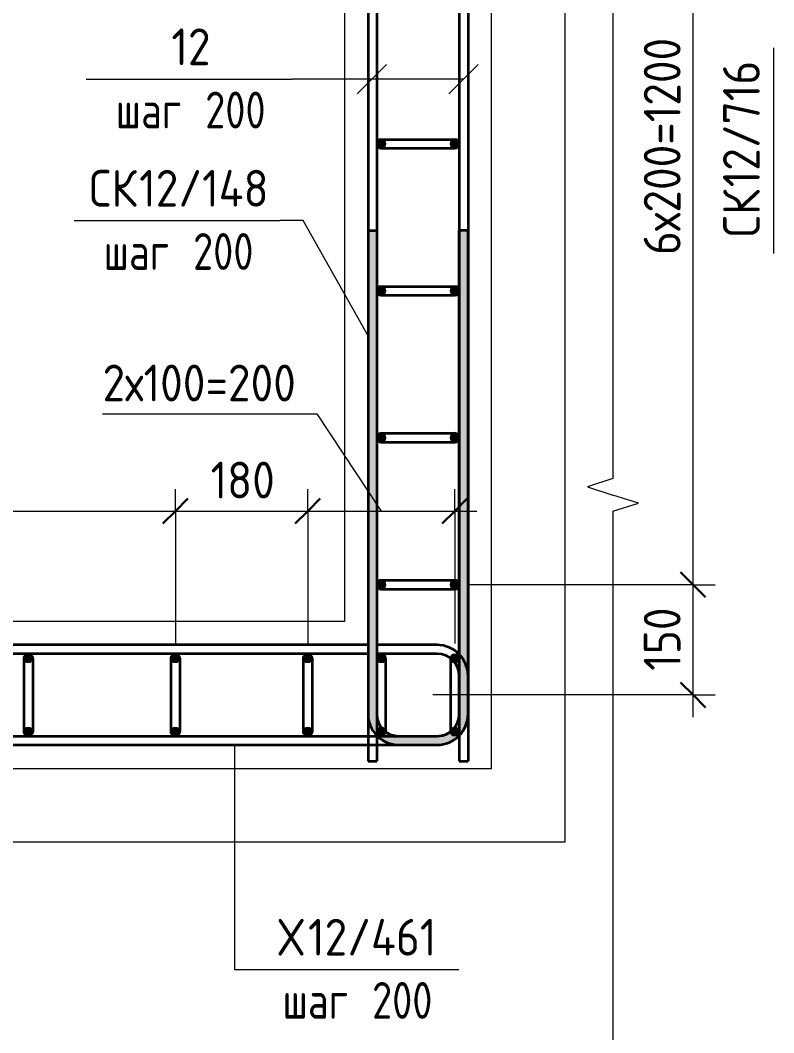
# Model space of a CAD drawing. Header units: millimetres. Extents: x -6516 to 17647, y -4389 to 6814.
# Drawn here: x 4733 to 5757, y 4130 to 5508 of the extents above; entities that cross this region are included whole.
import ezdxf

# ---------------------------------------------------------------- set-up
doc = ezdxf.new("R2010")
doc.units = ezdxf.units.MM
for name, color, linetype, lineweight in [('AA_Dim', 7, 'Continuous', 9), ('AA_Dim-20', 7, 'Continuous', 9), ('AA_Oformlenie', 7, 'Continuous', 9), ('AA_Vinoska', 7, 'Continuous', 9), ('AF_Perekritie_Грунт', 253, 'Continuous', 20), ('AF_Stena_Опалубка', 253, 'Continuous', 20), ('KR_Armatura', 7, 'Continuous', 20), ('KR_Armatura_Tonkie', 7, 'Continuous', 20), ('KR_Fundament', 7, 'Continuous', 20)]:
    doc.layers.add(name, color=color, linetype=linetype, lineweight=lineweight)
doc.styles.add('ISOCPEUR_1', font='isocpeur.TTF', dxfattribs={"width": 0.9, "height": 50})
doc.styles.add('ISOCPEUR_3', font='isocpeur.TTF', dxfattribs={"width": 0.8, "height": 50})
doc.dimstyles.new('05_Округл_1мм__прозр_', dxfattribs={"dimscale": 304.8, "dimtxt": 50.137748, "dimasz": 0.111549, "dimexe": 0.098425, "dimexo": 0.065617, "dimgap": 0.006562, "dimtad": 1, "dimdec": 0, "dimdsep": 46, "dimtxsty": 'ISOCPEUR_1', "dimblk1": 'OBLIQUE', "dimblk2": 'OBLIQUE', "dimsah": 1, "dimcen": 0.09, "dimdle": 0.098425, "dimazin": 0, "dimtfac": 1, "dimtdec": 4, "dimtix": 1, "dimtmove": 0, "dimatfit": 3, "dimfxl": 1, "dimtvp": 1, "dimtolj": 1, "dimtzin": 0, "dimlwd": 18, "dimlwe": 18, "dimarcsym": 2})
doc.dimstyles.new('05_Округл_1мм__прозр__1', dxfattribs={"dimscale": 304.8, "dimtxt": 50.137748, "dimasz": 0.111549, "dimexe": 0.098425, "dimexo": 0.065617, "dimgap": 0.006562, "dimtad": 1, "dimdec": 0, "dimdsep": 46, "dimtxsty": 'ISOCPEUR_1', "dimblk1": 'OBLIQUE', "dimblk2": 'OBLIQUE', "dimsah": 1, "dimcen": 0.09, "dimdle": 0.098425, "dimazin": 0, "dimtfac": 1, "dimtdec": 4, "dimtix": 1, "dimtmove": 1, "dimatfit": 3, "dimfxl": 1, "dimtvp": 1, "dimtolj": 1, "dimtzin": 0, "dimlwd": 18, "dimlwe": 18, "dimarcsym": 2})

# ---------------------------------------------------------------- blocks, each defined once
blk = doc.blocks.new('011_Прямоугольник обрыва _ЭлУзла_ - 011_Прямоугольник обрыва _ЭлУзла_-3927897-КР_ФПм1_Арм_1')
at = {"layer": 'AA_Oformlenie'}
for p, q in [((3695.4, 0), (3695.4, -1631.2)), ((3695.4, -1675.7), (3695.4, -4938.7))]:
    blk.add_line(p, q, dxfattribs=at)
blk = doc.blocks.new('DIMBLOCK45-КР_ФПм1_Арм_1')
at = {"layer": 'AA_Dim-20', "lineweight": 30}
for p, q in [((5647.7, 4740), (5630.7, 4757)), ((5647.7, 4740), (5664.7, 4723)), ((5647.7, 4590), (5630.7, 4607)), ((5647.7, 4590), (5664.7, 4573))]:
    blk.add_line(p, q, dxfattribs=at)
at = {"layer": 'AA_Dim-20', "lineweight": 18}
for p, q in [((5647.7, 4740), (5343.6, 4740)), ((5647.7, 4560), (5647.7, 4740)), ((5647.7, 4740), (5677.7, 4740)), ((5647.7, 4590), (5293.6, 4590)), ((5647.7, 4590), (5677.7, 4590))]:
    blk.add_line(p, q, dxfattribs=at)
at = {"layer": 'AA_Dim-20', "color": 0, "lineweight": 18, "insert": (5580.6, 4622.9), "char_height": 50, "width": 101.032, "attachment_point": 1, "rotation": 90, "line_spacing_factor": 1.135194, "style": 'ISOCPEUR_1'}
blk.add_mtext('150', dxfattribs=at)
blk = doc.blocks.new('_None')
blk = doc.blocks.new('DIMBLOCK46-КР_ФПм1_Арм_1')
at = {"layer": 'AA_Dim-20', "lineweight": 30}
for p, q in [((5647.7, 6020), (5630.7, 6037)), ((5647.7, 6020), (5664.7, 6003)), ((5647.7, 5940), (5630.7, 5957)), ((5647.7, 5940), (5664.7, 5923)), ((5647.7, 4740), (5630.7, 4757)), ((5647.7, 4740), (5664.7, 4723))]:
    blk.add_line(p, q, dxfattribs=at)
at = {"layer": 'AA_Dim-20', "lineweight": 18}
for p, q in [((5647.7, 6020), (5343.6, 6020)), ((5647.7, 6020), (5677.7, 6020)), ((5647.7, 5940), (5343.6, 5940)), ((5647.7, 4740), (5647.7, 5940)), ((5647.7, 5940), (5677.7, 5940)), ((5647.7, 4740), (5343.6, 4740)), ((5647.7, 4740), (5677.7, 4740))]:
    blk.add_line(p, q, dxfattribs=at)
at = {"layer": 'AA_Dim-20', "color": 0, "lineweight": 18, "insert": (5580.6, 5188.6), "char_height": 50, "width": 363.262, "attachment_point": 1, "rotation": 90, "line_spacing_factor": 1.135194, "style": 'ISOCPEUR_1'}
blk.add_mtext('6х200=1200', dxfattribs=at)
blk = doc.blocks.new('DIMBLOCK50-КР_ФПм1_Арм_1')
at = {"layer": 'AA_Dim-20', "lineweight": 18}
for p, q in [((4143.6, 4840.2), (4143.6, 4870.2)), ((4943.6, 4840.2), (4943.6, 4870.2)), ((5123.6, 4840.2), (5123.6, 4870.2)), ((4143.6, 4840.2), (4943.6, 4840.2)), ((4143.6, 4840.2), (4143.6, 4660)), ((4943.6, 4840.2), (4943.6, 4660)), ((5123.6, 4840.2), (5123.6, 4660))]:
    blk.add_line(p, q, dxfattribs=at)
at = {"layer": 'AA_Dim-20', "lineweight": 30}
for p, q in [((4143.6, 4840.2), (4160.6, 4857.2)), ((4943.6, 4840.2), (4960.6, 4857.2)), ((5123.6, 4840.2), (5140.6, 4857.2)), ((4143.6, 4840.2), (4126.6, 4823.2)), ((4943.6, 4840.2), (4926.6, 4823.2)), ((5123.6, 4840.2), (5106.6, 4823.2))]:
    blk.add_line(p, q, dxfattribs=at)
at = {"layer": 'AA_Dim-20', "color": 0, "lineweight": 18, "insert": (4401.2, 4907.4), "char_height": 50, "width": 341.693, "attachment_point": 1, "line_spacing_factor": 1.135194, "style": 'ISOCPEUR_1'}
blk.add_mtext('4х200=800', dxfattribs=at)
blk = doc.blocks.new('DIMBLOCK51-КР_ФПм1_Арм_1')
at = {"layer": 'AA_Dim-20', "lineweight": 18}
for p, q in [((4943.6, 4840.2), (4943.6, 4870.2)), ((5123.6, 4840.2), (5123.6, 4870.2)), ((4943.6, 4840.2), (5123.6, 4840.2)), ((4943.6, 4840.2), (4943.6, 4660)), ((5123.6, 4840.2), (5123.6, 4660))]:
    blk.add_line(p, q, dxfattribs=at)
at = {"layer": 'AA_Dim-20', "lineweight": 30}
for p, q in [((4943.6, 4840.2), (4960.6, 4857.2)), ((5123.6, 4840.2), (5140.6, 4857.2)), ((4943.6, 4840.2), (4926.6, 4823.2)), ((5123.6, 4840.2), (5106.6, 4823.2))]:
    blk.add_line(p, q, dxfattribs=at)
at = {"layer": 'AA_Dim-20', "color": 0, "lineweight": 18, "insert": (4991.5, 4907.4), "char_height": 50, "width": 101.032, "attachment_point": 1, "line_spacing_factor": 1.135194, "style": 'ISOCPEUR_1'}
blk.add_mtext('180', dxfattribs=at)
blk = doc.blocks.new('DIMBLOCK52-КР_ФПм1_Арм_1')
at = {"layer": 'AA_Dim-20', "lineweight": 18}
for p, q in [((4844.5, 4972.4), (5136, 4972.4)), ((5136, 4972.4), (5223.6, 4840.2)), ((5123.6, 4840.2), (5123.6, 4870.2)), ((5323.6, 4840.2), (5323.6, 4870.2)), ((5123.6, 4840.2), (5353.6, 4840.2)), ((5123.6, 4840.2), (5123.6, 4660)), ((5323.6, 4840.2), (5323.6, 4660))]:
    blk.add_line(p, q, dxfattribs=at)
at = {"layer": 'AA_Dim-20', "lineweight": 30}
for p, q in [((5123.6, 4840.2), (5140.6, 4857.2)), ((5323.6, 4840.2), (5340.6, 4857.2)), ((5123.6, 4840.2), (5106.6, 4823.2)), ((5323.6, 4840.2), (5306.6, 4823.2))]:
    blk.add_line(p, q, dxfattribs=at)
at = {"layer": 'AA_Dim-20', "color": 0, "lineweight": 18, "insert": (4844.5, 5039.5), "char_height": 50, "width": 325.801, "attachment_point": 1, "line_spacing_factor": 1.135194, "style": 'ISOCPEUR_1'}
blk.add_mtext('2х100=200', dxfattribs=at)
blk = doc.blocks.new('042_М_Арматуры - Диам длина поз-2260293-КР_ФПм1_Арм_1')
at = {"layer": 'AA_Vinoska'}
blk.add_line((-7, 0), (7, 0), dxfattribs=at)
blk = doc.blocks.new('042_М_Арматуры - Диам длина поз _ Шаг-2260295-КР_ФПм1_Арм_1')
at = {"layer": 'AA_Vinoska'}
blk.add_line((-7, 0), (7, 0), dxfattribs=at)
blk = doc.blocks.new('042_М_Арматуры - Диам длина поз _ Шаг _засечки_-3174167-КР_ФПм1_Арм_1')
at = {"layer": 'AA_Vinoska'}
blk.add_line((-7, 0), (7, 0), dxfattribs=at)

msp = doc.modelspace()

# ---------------------------------------------------------------- hatches: boundary and pattern name
at = {"layer": 'KR_Armatura'}
h = msp.add_hatch(color=256, dxfattribs=at)
edge = h.paths.add_edge_path()
edge.add_arc((5223.5742, 5340), 6, 0, 360)
for points in [[(5223.5742, 5334), (5228.7703, 5337), (5228.7703, 5343), (5223.5742, 5346), (5218.378, 5343), (5218.378, 5337)], [(5323.5742, 5334), (5328.7703, 5337), (5328.7703, 5343), (5323.5742, 5346), (5318.378, 5343), (5318.378, 5337)], [(5223.5742, 5134), (5228.7703, 5137), (5228.7703, 5143), (5223.5742, 5146), (5218.378, 5143), (5218.378, 5137)], [(5323.5742, 5134), (5328.7703, 5137), (5328.7703, 5143), (5323.5742, 5146), (5318.378, 5143), (5318.378, 5137)], [(5223.5742, 4934), (5228.7703, 4937), (5228.7703, 4943), (5223.5742, 4946), (5218.378, 4943), (5218.378, 4937)], [(5323.5742, 4934), (5328.7703, 4937), (5328.7703, 4943), (5323.5742, 4946), (5318.378, 4943), (5318.378, 4937)], [(5223.5742, 4734), (5228.7703, 4737), (5228.7703, 4743), (5223.5742, 4746), (5218.378, 4743), (5218.378, 4737)], [(5323.5742, 4734), (5328.7703, 4737), (5328.7703, 4743), (5323.5742, 4746), (5318.378, 4743), (5318.378, 4737)], [(4746.5742, 4634.8038), (4749.5742, 4640), (4746.5742, 4645.1962), (4740.5742, 4645.1962), (4737.5742, 4640), (4740.5742, 4634.8038)], [(4940.5742, 4634.8038), (4946.5742, 4634.8038), (4949.5742, 4640), (4946.5742, 4645.1962), (4940.5742, 4645.1962), (4937.5742, 4640)], [(5123.053, 4634.8038), (5126.5742, 4634.8038), (5129.5742, 4640), (5126.5742, 4645.1962), (5120.5742, 4645.1962), (5117.5742, 4640), (5120.5742, 4634.8038)], [(5220.5742, 4634.8038), (5226.5742, 4634.8038), (5229.5742, 4640), (5226.5742, 4645.1962), (5220.5742, 4645.1962), (5217.5742, 4640)], [(5320.5742, 4634.8038), (5326.5742, 4634.8038), (5329.5742, 4640), (5326.5742, 4645.1962), (5320.5742, 4645.1962), (5317.5742, 4640)], [(4746.5742, 4534.8038), (4749.5742, 4540), (4746.5742, 4545.1962), (4740.5742, 4545.1962), (4737.5742, 4540), (4740.5742, 4534.8038)], [(4940.5742, 4534.8038), (4946.5742, 4534.8038), (4949.5742, 4540), (4946.5742, 4545.1962), (4940.5742, 4545.1962), (4937.5742, 4540)], [(5123.053, 4534.8038), (5126.5742, 4534.8038), (5129.5742, 4540), (5126.5742, 4545.1962), (5120.5742, 4545.1962), (5117.5742, 4540), (5120.5742, 4534.8038)], [(5220.5742, 4534.8038), (5226.5742, 4534.8038), (5229.5742, 4540), (5226.5742, 4545.1962), (5220.5742, 4545.1962), (5217.5742, 4540)], [(5320.5742, 4534.8038), (5326.5742, 4534.8038), (5329.5742, 4540), (5326.5742, 4545.1962), (5320.5742, 4545.1962), (5317.5742, 4540)]]:
    msp.add_hatch(color=256, dxfattribs=at).paths.add_polyline_path(points)
h = msp.add_hatch(color=256, dxfattribs=at)
edge = h.paths.add_edge_path()
edge.add_arc((5323.5742, 5340), 6, 0, 360)
h = msp.add_hatch(color=256, dxfattribs=at)
edge = h.paths.add_edge_path()
edge.add_arc((5223.5742, 5140), 6, 0, 360)
h = msp.add_hatch(color=256, dxfattribs=at)
edge = h.paths.add_edge_path()
edge.add_arc((5323.5742, 5140), 6, 0, 360)
h = msp.add_hatch(color=256, dxfattribs=at)
edge = h.paths.add_edge_path()
edge.add_arc((5223.5742, 4940), 6, 0, 360)
h = msp.add_hatch(color=256, dxfattribs=at)
edge = h.paths.add_edge_path()
edge.add_arc((5323.5742, 4940), 6, 0, 360)
h = msp.add_hatch(color=256, dxfattribs=at)
edge = h.paths.add_edge_path()
edge.add_arc((5223.5742, 4740), 6, 0, 360)
h = msp.add_hatch(color=256, dxfattribs=at)
edge = h.paths.add_edge_path()
edge.add_arc((5323.5742, 4740), 6, 0, 360)
h = msp.add_hatch(color=256, dxfattribs=at)
edge = h.paths.add_edge_path()
edge.add_arc((4743.5742, 4640), 6, 0, 360)
h = msp.add_hatch(color=256, dxfattribs=at)
edge = h.paths.add_edge_path()
edge.add_arc((4943.5742, 4640), 6, 0, 360)
h = msp.add_hatch(color=256, dxfattribs=at)
edge = h.paths.add_edge_path()
edge.add_arc((5123.5742, 4640), 6, 0, 360)
h = msp.add_hatch(color=256, dxfattribs=at)
edge = h.paths.add_edge_path()
edge.add_arc((5223.5742, 4640), 6, 0, 360)
h = msp.add_hatch(color=256, dxfattribs=at)
edge = h.paths.add_edge_path()
edge.add_arc((5323.5742, 4640), 6, 0, 360)
h = msp.add_hatch(color=256, dxfattribs=at)
edge = h.paths.add_edge_path()
edge.add_arc((4743.5742, 4540), 6, 0, 360)
h = msp.add_hatch(color=256, dxfattribs=at)
edge = h.paths.add_edge_path()
edge.add_arc((4943.5742, 4540), 6, 0, 360)
h = msp.add_hatch(color=256, dxfattribs=at)
edge = h.paths.add_edge_path()
edge.add_arc((5123.5742, 4540), 6, 0, 360)
h = msp.add_hatch(color=256, dxfattribs=at)
edge = h.paths.add_edge_path()
edge.add_arc((5223.5742, 4540), 6, 0, 360)
h = msp.add_hatch(color=256, dxfattribs=at)
edge = h.paths.add_edge_path()
edge.add_arc((5323.5742, 4540), 6, 0, 360)
at = {"layer": 'KR_Armatura_Tonkie'}
for color, points in [(256, [(5217.5742, 4564), (5217.5742, 5222), (5205.5742, 5222), (5205.5742, 4564)]), (250, [(5329.5742, 4564), (5341.5742, 4564), (5341.5742, 5222), (5329.5742, 5222), (5329.5742, 4576.6156)]), (250, [(5247.5742, 4522), (5247.5742, 4534), (5239.8096, 4535.0222), (5232.5742, 4538.0192), (5226.3609, 4542.7868), (5221.5934, 4549), (5218.5964, 4556.2354), (5217.5742, 4564), (5205.5742, 4564), (5207.0053, 4553.1296), (5211.2011, 4543), (5217.8757, 4534.3015), (5226.5742, 4527.6269), (5236.7038, 4523.4311)]), (250, [(5299.5742, 4522), (5310.4446, 4523.4311), (5320.5742, 4527.6269), (5329.2726, 4534.3015), (5335.9472, 4543), (5340.143, 4553.1296), (5341.5742, 4564), (5329.5742, 4564), (5328.5519, 4556.2354), (5325.0212, 4548.3044), (5320.7874, 4542.7868), (5314.5742, 4538.0192), (5307.3387, 4535.0222), (5299.5742, 4534)]), (250, [(5247.5742, 4522), (5299.5742, 4522), (5299.5742, 4534), (5247.5742, 4534)])]:
    msp.add_hatch(color=color, dxfattribs=at).paths.add_polyline_path(points)

# ---------------------------------------------------------------- linework, layer by layer
at = {"layer": 'AA_Vinoska'}
for p, q in [((5210.7477, 5427.9182), (5230.7477, 5447.9182)), ((5335.5742, 5427.9182), (5355.5742, 5447.9182)), ((5335.5742, 5427.9182), (5102.3754, 5427.9182)), ((5210.7477, 5427.9182), (5102.3754, 5427.9182)), ((5210.7477, 5427.9182), (5190.7477, 5407.9182)), ((5335.5742, 5427.9182), (5315.5742, 5407.9182)), ((5117.5645, 5235.4346), (5085.8862, 5235.4346)), ((5206.3666, 5077.7148), (5117.5645, 5235.4346)), ((5538.6358, 4884.5728), (5503.9757, 4873.3111)), ((5503.9757, 4873.3111), (5538.6358, 4862.0494)), ((5573.2768, 4851.0494), (5538.6358, 4862.0494)), ((5538.6358, 4840.0494), (5573.2768, 4851.0494)), ((5024.0564, 4521.1706), (5024.0564, 4216.3552)), ((5024.0564, 4216.3552), (5049.2478, 4216.3552))]:
    msp.add_line(p, q, dxfattribs=at)
at = {"layer": 'AF_Perekritie_Грунт'}
for p, q in [((5473.5742, 4390), (5473.5742, 6230)), ((4193.5742, 4390), (5473.5742, 4390))]:
    msp.add_line(p, q, dxfattribs=at)
at = {"layer": 'AF_Stena_Опалубка'}
for p, q in [((5173.5742, 6070), (5173.5742, 4690)), ((5373.5742, 4690), (5373.5742, 6070)), ((5173.5742, 4690), (3893.5742, 4690)), ((5373.5742, 4490), (5373.5742, 4690)), ((4093.5742, 4490), (5373.5742, 4490))]:
    msp.add_line(p, q, dxfattribs=at)
at = {"layer": 'KR_Armatura'}
for p, q in [((5223.5742, 5346), (5218.378, 5343)), ((5228.7703, 5343), (5223.5742, 5346)), ((5323.5742, 5346), (5318.378, 5343)), ((5328.7703, 5343), (5323.5742, 5346)), ((5218.378, 5343), (5218.378, 5337)), ((5218.378, 5337), (5223.5742, 5334)), ((5223.5742, 5334), (5228.7703, 5337)), ((5228.7703, 5337), (5228.7703, 5343)), ((5318.378, 5343), (5318.378, 5337)), ((5318.378, 5337), (5323.5742, 5334)), ((5323.5742, 5334), (5328.7703, 5337)), ((5328.7703, 5337), (5328.7703, 5343)), ((5223.5742, 5146), (5218.378, 5143)), ((5218.378, 5143), (5218.378, 5137)), ((5228.7703, 5143), (5223.5742, 5146)), ((5228.7703, 5137), (5228.7703, 5143)), ((5323.5742, 5146), (5318.378, 5143)), ((5318.378, 5143), (5318.378, 5137)), ((5328.7703, 5143), (5323.5742, 5146)), ((5328.7703, 5137), (5328.7703, 5143)), ((5218.378, 5137), (5223.5742, 5134)), ((5223.5742, 5134), (5228.7703, 5137)), ((5318.378, 5137), (5323.5742, 5134)), ((5323.5742, 5134), (5328.7703, 5137)), ((5223.5742, 4946), (5218.378, 4943)), ((5218.378, 4943), (5218.378, 4937)), ((5218.378, 4937), (5223.5742, 4934)), ((5228.7703, 4943), (5223.5742, 4946)), ((5223.5742, 4934), (5228.7703, 4937)), ((5228.7703, 4937), (5228.7703, 4943)), ((5323.5742, 4946), (5318.378, 4943)), ((5318.378, 4943), (5318.378, 4937)), ((5318.378, 4937), (5323.5742, 4934)), ((5328.7703, 4943), (5323.5742, 4946)), ((5323.5742, 4934), (5328.7703, 4937)), ((5328.7703, 4937), (5328.7703, 4943)), ((5223.5742, 4746), (5218.378, 4743)), ((5218.378, 4743), (5218.378, 4737)), ((5228.7703, 4743), (5223.5742, 4746)), ((5228.7703, 4737), (5228.7703, 4743)), ((5323.5742, 4746), (5318.378, 4743)), ((5318.378, 4743), (5318.378, 4737)), ((5328.7703, 4743), (5323.5742, 4746)), ((5328.7703, 4737), (5328.7703, 4743)), ((5218.378, 4737), (5223.5742, 4734)), ((5223.5742, 4734), (5228.7703, 4737)), ((5318.378, 4737), (5323.5742, 4734)), ((5323.5742, 4734), (5328.7703, 4737)), ((4740.5742, 4645.1962), (4737.5742, 4640)), ((4746.5742, 4645.1962), (4740.5742, 4645.1962)), ((4749.5742, 4640), (4746.5742, 4645.1962)), ((4940.5742, 4645.1962), (4937.5742, 4640)), ((4946.5742, 4645.1962), (4940.5742, 4645.1962)), ((4949.5742, 4640), (4946.5742, 4645.1962)), ((5120.5742, 4645.1962), (5117.5742, 4640)), ((5126.5742, 4645.1962), (5120.5742, 4645.1962)), ((5129.5742, 4640), (5126.5742, 4645.1962)), ((5220.5742, 4645.1962), (5217.5742, 4640)), ((5226.5742, 4645.1962), (5220.5742, 4645.1962)), ((5229.5742, 4640), (5226.5742, 4645.1962)), ((5320.5742, 4645.1962), (5317.5742, 4640)), ((5326.5742, 4645.1962), (5320.5742, 4645.1962)), ((5329.5742, 4640), (5326.5742, 4645.1962)), ((4737.5742, 4640), (4740.5742, 4634.8038)), ((4740.5742, 4634.8038), (4746.5742, 4634.8038)), ((4746.5742, 4634.8038), (4749.5742, 4640)), ((4937.5742, 4640), (4940.5742, 4634.8038)), ((4940.5742, 4634.8038), (4946.5742, 4634.8038)), ((4946.5742, 4634.8038), (4949.5742, 4640)), ((5117.5742, 4640), (5120.5742, 4634.8038)), ((5120.5742, 4634.8038), (5123.053, 4634.8038)), ((5123.053, 4634.8038), (5126.5742, 4634.8038)), ((5126.5742, 4634.8038), (5129.5742, 4640)), ((5217.5742, 4640), (5220.5742, 4634.8038)), ((5220.5742, 4634.8038), (5226.5742, 4634.8038)), ((5226.5742, 4634.8038), (5229.5742, 4640)), ((5317.5742, 4640), (5320.5742, 4634.8038)), ((5320.5742, 4634.8038), (5326.5742, 4634.8038)), ((5326.5742, 4634.8038), (5329.5742, 4640)), ((4740.5742, 4545.1962), (4737.5742, 4540)), ((4737.5742, 4540), (4740.5742, 4534.8038)), ((4746.5742, 4545.1962), (4740.5742, 4545.1962)), ((4740.5742, 4534.8038), (4746.5742, 4534.8038)), ((4749.5742, 4540), (4746.5742, 4545.1962)), ((4746.5742, 4534.8038), (4749.5742, 4540)), ((4940.5742, 4545.1962), (4937.5742, 4540)), ((4937.5742, 4540), (4940.5742, 4534.8038)), ((4946.5742, 4545.1962), (4940.5742, 4545.1962)), ((4940.5742, 4534.8038), (4946.5742, 4534.8038)), ((4949.5742, 4540), (4946.5742, 4545.1962)), ((4946.5742, 4534.8038), (4949.5742, 4540)), ((5120.5742, 4545.1962), (5117.5742, 4540)), ((5117.5742, 4540), (5120.5742, 4534.8038)), ((5126.5742, 4545.1962), (5120.5742, 4545.1962)), ((5120.5742, 4534.8038), (5123.053, 4534.8038)), ((5123.053, 4534.8038), (5126.5742, 4534.8038)), ((5129.5742, 4540), (5126.5742, 4545.1962)), ((5126.5742, 4534.8038), (5129.5742, 4540)), ((5220.5742, 4545.1962), (5217.5742, 4540)), ((5217.5742, 4540), (5220.5742, 4534.8038)), ((5226.5742, 4545.1962), (5220.5742, 4545.1962)), ((5220.5742, 4534.8038), (5226.5742, 4534.8038)), ((5229.5742, 4540), (5226.5742, 4545.1962)), ((5226.5742, 4534.8038), (5229.5742, 4540)), ((5320.5742, 4545.1962), (5317.5742, 4540)), ((5317.5742, 4540), (5320.5742, 4534.8038)), ((5326.5742, 4545.1962), (5320.5742, 4545.1962)), ((5320.5742, 4534.8038), (5326.5742, 4534.8038)), ((5329.5742, 4540), (5326.5742, 4545.1962)), ((5326.5742, 4534.8038), (5329.5742, 4540))]:
    msp.add_line(p, q, dxfattribs=at)
for centre in [(5223.5742, 5340), (5323.5742, 5340), (5223.5742, 5140), (5323.5742, 5140), (5223.5742, 4940), (5323.5742, 4940), (5223.5742, 4740), (5323.5742, 4740), (4743.5742, 4640), (4943.5742, 4640), (5123.5742, 4640), (5223.5742, 4640), (5323.5742, 4640), (4743.5742, 4540), (4943.5742, 4540), (5123.5742, 4540), (5223.5742, 4540), (5323.5742, 4540)]:
    msp.add_circle(centre, 6, dxfattribs=at)
at = {"layer": 'KR_Armatura_Tonkie', "lineweight": 35}
for p, q in [((5205.5742, 6060), (5205.5742, 4500)), ((5217.5742, 6060), (5217.5742, 4500)), ((5329.5742, 6060), (5329.5742, 4500)), ((5341.5742, 6060), (5341.5742, 4500)), ((5223.5742, 5346), (5259.5742, 5346)), ((5259.5742, 5346), (5287.5742, 5346)), ((5287.5742, 5346), (5323.5742, 5346)), ((5223.5742, 5334), (5259.5742, 5334)), ((5259.5742, 5334), (5287.5742, 5334)), ((5287.5742, 5334), (5323.5742, 5334)), ((5205.5742, 5222), (5205.5742, 4564)), ((5205.5742, 5222), (5217.5742, 5222)), ((5217.5742, 5222), (5217.5742, 4564)), ((5341.5742, 5222), (5329.5742, 5222)), ((5329.5742, 4564), (5329.5742, 5222)), ((5341.5742, 4564), (5341.5742, 5222)), ((5223.5742, 5146), (5259.5742, 5146)), ((5259.5742, 5146), (5287.5742, 5146)), ((5287.5742, 5146), (5323.5742, 5146)), ((5223.5742, 5134), (5259.5742, 5134)), ((5259.5742, 5134), (5287.5742, 5134)), ((5287.5742, 5134), (5323.5742, 5134)), ((5223.5742, 4946), (5259.5742, 4946)), ((5223.5742, 4934), (5259.5742, 4934)), ((5259.5742, 4946), (5287.5742, 4946)), ((5259.5742, 4934), (5287.5742, 4934)), ((5287.5742, 4946), (5323.5742, 4946)), ((5287.5742, 4934), (5323.5742, 4934)), ((5223.5742, 4746), (5259.5742, 4746)), ((5259.5742, 4746), (5287.5742, 4746)), ((5287.5742, 4746), (5323.5742, 4746)), ((5223.5742, 4734), (5259.5742, 4734)), ((5259.5742, 4734), (5287.5742, 4734)), ((5287.5742, 4734), (5323.5742, 4734)), ((5205.5742, 4658), (4061.5742, 4658)), ((5299.5742, 4658), (5217.5742, 4658)), ((5205.5742, 4646), (4061.5742, 4646)), ((5299.5742, 4646), (5217.5742, 4646)), ((5329.5742, 4645.3055), (5329.5742, 4647)), ((5341.5742, 4564), (5341.5742, 4647)), ((4737.5742, 4640), (4737.5742, 4604)), ((4749.5742, 4640), (4749.5742, 4604)), ((4937.5742, 4640), (4937.5742, 4604)), ((4949.5742, 4640), (4949.5742, 4604)), ((5117.5742, 4640), (5117.5742, 4604)), ((5129.5742, 4640), (5129.5742, 4604)), ((5217.5742, 4640), (5217.5742, 4604)), ((5229.5742, 4640), (5229.5742, 4604)), ((5317.5742, 4639.9154), (5317.5742, 4604)), ((5329.5742, 4616.0966), (5329.5742, 4604)), ((5329.5742, 4564), (5329.5742, 4616)), ((5329.5742, 4564), (5329.5742, 4616)), ((5341.5742, 4564), (5341.5742, 4616)), ((4737.5742, 4604), (4737.5742, 4576)), ((4749.5742, 4604), (4749.5742, 4576)), ((4937.5742, 4604), (4937.5742, 4576)), ((4949.5742, 4604), (4949.5742, 4576)), ((5117.5742, 4604), (5117.5742, 4576)), ((5129.5742, 4604), (5129.5742, 4576)), ((5217.5742, 4604), (5217.5742, 4576)), ((5229.5742, 4604), (5229.5742, 4576)), ((5317.5742, 4604), (5317.5742, 4576)), ((5329.5742, 4604), (5329.5742, 4576)), ((4737.5742, 4576), (4737.5742, 4540)), ((4749.5742, 4576), (4749.5742, 4540)), ((4937.5742, 4576), (4937.5742, 4540)), ((4949.5742, 4576), (4949.5742, 4540)), ((5117.5742, 4576), (5117.5742, 4540)), ((5129.5742, 4576), (5129.5742, 4540)), ((5217.5742, 4576), (5217.5742, 4563.9034)), ((5229.5742, 4576), (5229.5742, 4540.0846)), ((5317.5742, 4576), (5317.5742, 4540.0846)), ((5329.5742, 4576), (5329.5742, 4563.9034)), ((3967.4532, 4534), (5299.5742, 4534)), ((4061.5742, 4534), (5205.5742, 4534)), ((5205.5742, 4534), (5217.5742, 4534)), ((5217.5742, 4534), (5218.2686, 4534)), ((5247.5742, 4534), (5299.5742, 4534)), ((5247.5742, 4534), (5299.5742, 4534)), ((3967.4532, 4522), (5299.5742, 4522)), ((4061.5742, 4522), (5205.5742, 4522)), ((5205.5742, 4522), (5217.5742, 4522)), ((5217.5742, 4522), (5299.5742, 4522)), ((5247.5742, 4522), (5299.5742, 4522)), ((5205.5742, 4500), (5217.5742, 4500)), ((5329.5742, 4500), (5341.5742, 4500))]:
    msp.add_line(p, q, dxfattribs=at)
for centre, radius, start, end in [((5223.5742, 5340), 6, 90, 270), ((5323.5742, 5340), 6, 270, 90), ((5223.5742, 5140), 6, 90, 270), ((5323.5742, 5140), 6, 270, 90), ((5223.5742, 4940), 6, 90, 270), ((5323.5742, 4940), 6, 270, 90), ((5223.5742, 4740), 6, 90, 270), ((5323.5742, 4740), 6, 270, 90), ((5299.5742, 4616), 42, 360, 90), ((4743.5742, 4640), 6, 360, 180), ((4943.5742, 4640), 6, 360, 180), ((5123.5742, 4640), 6, 0, 180), ((5223.5742, 4640), 6, 0, 180), ((5299.5742, 4616), 30, 0, 90), ((5247.5742, 4564), 42, 180, 270), ((5247.5742, 4564), 30, 180, 270), ((5299.5742, 4564), 30, 270, 360), ((5299.5742, 4564), 42, 270, 0), ((5299.5742, 4564), 30, 270, 360), ((5299.5742, 4564), 42, 270, 0), ((5299.5742, 4564), 30, 300.4802205, 360), ((5299.5742, 4564), 42, 315.6776046, 360), ((4743.5742, 4540), 6, 180, 0), ((4943.5742, 4540), 6, 180, 0), ((5123.5742, 4540), 6, 180, 0), ((5299.5742, 4564), 30, 270, 300), ((5299.5742, 4564), 42, 270, 315.6776046)]:
    msp.add_arc(centre, radius, start, end, dxfattribs=at)
at = {"layer": 'KR_Fundament'}
for p, q in [((5373.5742, 4490), (5373.5742, 6230)), ((4093.5742, 4490), (5373.5742, 4490))]:
    msp.add_line(p, q, dxfattribs=at)

# ---------------------------------------------------------------- block references
at = {"layer": 'AA_Oformlenie'}
msp.add_blockref('011_Прямоугольник обрыва _ЭлУзла_ - 011_Прямоугольник обрыва _ЭлУзла_-3927897-КР_ФПм1_Арм_1', (1843.2, 6515.7743), dxfattribs=at)
at = {"layer": 'AA_Vinoska', "xscale": 19.99999999999999, "yscale": 19.99999999999999, "zscale": 19.99999999999999, "rotation": 89.99999999999991}
msp.add_blockref('042_М_Арматуры - Диам длина поз-2260293-КР_ФПм1_Арм_1', (5757.317, 5330.6106), dxfattribs=at)
at = {"layer": 'AA_Vinoska', "xscale": 19.99999999999999, "yscale": 19.99999999999999, "zscale": 19.99999999999999}
for name, p in [('042_М_Арматуры - Диам длина поз _ Шаг _засечки_-3174167-КР_ФПм1_Арм_1', (4962.3754, 5427.9182)), ('042_М_Арматуры - Диам длина поз _ Шаг-2260295-КР_ФПм1_Арм_1', (4945.8862, 5235.4346)), ('042_М_Арматуры - Диам длина поз _ Шаг-2260295-КР_ФПм1_Арм_1', (5189.2478, 4216.3552))]:
    msp.add_blockref(name, p, dxfattribs=at)

# ---------------------------------------------------------------- texts
at = {"layer": 'AA_Vinoska', "char_height": 50, "attachment_point": 1}
for s, insert, width, style in [('12', (4938.1782, 5496.9232), 66.379725, 'ISOCPEUR_1'), (' 200', (4958.7165, 5410.9421), 133.4008, 'ISOCPEUR_3'), ('шаг', (4862.4082, 5410.9421), 116.7257, 'ISOCPEUR_3'), ('СК', (4826.469, 5304.4396), 82.253137, 'ISOCPEUR_1'), ('12/148', (4894.3346, 5304.4396), 215.012587, 'ISOCPEUR_1'), (' 200', (4942.2274, 5218.4585), 133.4008, 'ISOCPEUR_3'), ('шаг', (4845.919, 5218.4585), 116.7257, 'ISOCPEUR_3'), ('\\fISOCPEUR|b0|i0|c204|p34|;\\W.9;Х', (5083.5106, 4285.3602), 49.063275, 'ISOCPEUR_1'), ('12/461', (5123.9919, 4285.3602), 215.012587, 'ISOCPEUR_1'), (' 200', (5185.5889, 4199.3791), 133.4008, 'ISOCPEUR_3'), ('шаг', (5089.2806, 4199.3791), 116.7257, 'ISOCPEUR_3')]:
    msp.add_mtext(s, dxfattribs=dict(at, insert=insert, width=width, style=style))
at = {"layer": 'AA_Vinoska', "char_height": 50, "attachment_point": 1, "rotation": 90, "style": 'ISOCPEUR_1'}
for s, insert, width in [('12/716', (5688.312, 5280.769), 210.683475), ('СК', (5688.312, 5212.9034), 82.253137)]:
    msp.add_mtext(s, dxfattribs=dict(at, insert=insert, width=width))

# ---------------------------------------------------------------- dimensions: what is measured, and where the dimension line sits
at = {"layer": 'AA_Dim', "lineweight": 18}
for base, p1, p2, text, override, picture, middle in [((5647.7345, 5940), (5323.5742, 4740), (5323.5742, 5940), '6х200=1200', {"dimpost": '<>', "dimblk1": 'None', "dimblk2": 'None', "dimsah": 1, "dimfxl": 1200}, 'DIMBLOCK46-КР_ФПм1_Арм_1', (5620.7345, 5340)), ((5647.7345, 4740), (5273.5742, 4590), (5323.5742, 4740), '150', {"dimpost": '<>', "dimblk1": 'None', "dimblk2": 'None', "dimsah": 1, "dimfxl": 158.113883}, 'DIMBLOCK45-КР_ФПм1_Арм_1', (5620.7345, 4665))]:
    dim = msp.add_linear_dim(base=base, p1=p1, p2=p2, angle=90, text=text, dimstyle='05_Округл_1мм__прозр_', override=override, dxfattribs=at)
    dim.commit()
    dim.dimension.update_dxf_attribs({"geometry": picture, "text_midpoint": middle})
dim = msp.add_linear_dim(base=(5323.5742, 4840.2258), p1=(5123.5742, 4640), p2=(5323.5742, 4640), text='2х100=200', dimstyle='05_Округл_1мм__прозр__1', override={"dimpost": '<>', "dimblk1": 'None', "dimblk2": 'None', "dimsah": 1, "dimfxl": 200}, dxfattribs=at)
dim.commit()
dim.dimension.update_dxf_attribs({"geometry": 'DIMBLOCK52-КР_ФПм1_Арм_1', "text_midpoint": (5007.4248, 5006.1533), "dimtype": 160})
for base, p1, p2, text, override, picture, middle in [((4943.5742, 4840.2258), (4143.5742, 4640), (4943.5742, 4640), '4х200=800', {"dimpost": '<>', "dimblk1": 'None', "dimblk2": 'None', "dimsah": 1, "dimfxl": 800}, 'DIMBLOCK50-КР_ФПм1_Арм_1', (4543.5742, 4867.2258)), ((5123.5742, 4840.2258), (4943.5742, 4640), (5123.5742, 4640), '180', {"dimpost": '<>', "dimblk1": 'None', "dimblk2": 'None', "dimsah": 1, "dimfxl": 180}, 'DIMBLOCK51-КР_ФПм1_Арм_1', (5033.5742, 4867.2258))]:
    dim = msp.add_linear_dim(base=base, p1=p1, p2=p2, text=text, dimstyle='05_Округл_1мм__прозр_', override=override, dxfattribs=at)
    dim.commit()
    dim.dimension.update_dxf_attribs({"geometry": picture, "text_midpoint": middle})

doc.saveas('drawing.dxf')
